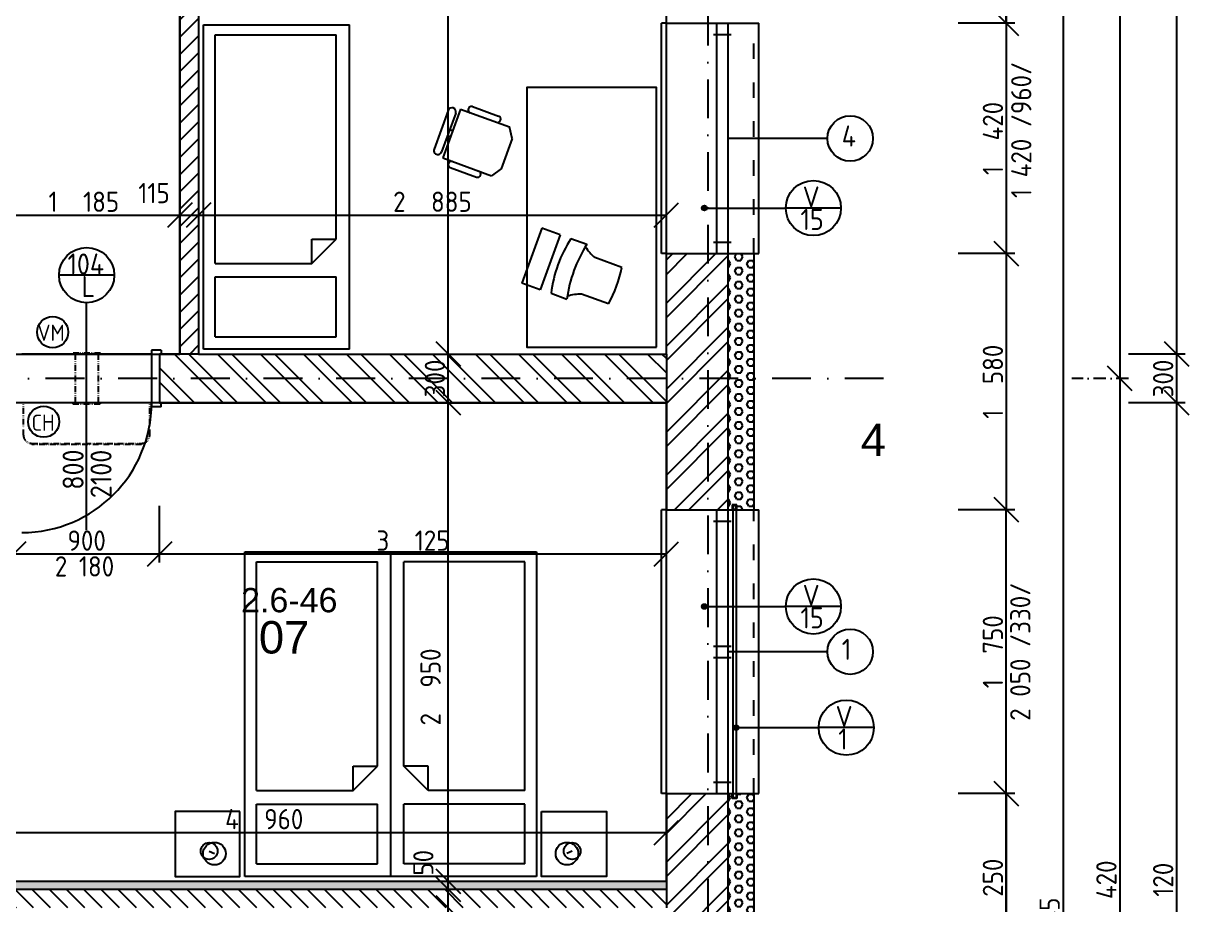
# Model space of a CAD drawing. Extents: x 4511820 to 5180432, y -1526536 to -944957.
# Drawn here: x 5036575 to 5043762, y -1241859 to -1236424 of the extents above; entities that cross this region are included whole.
import ezdxf

# ---------------------------------------------------------------- set-up
doc = ezdxf.new("R2010")
doc.units = 0
doc.header["$MEASUREMENT"] = 0
for name, pattern in [('ACAD_ISO03W100', [30, 12, -18]), ('ACAD_ISO12W100', [22, 12, -3, 0.5, -3, 0.5, -3]), ('BODKOCIARKOVANA_3', [5.6, 3, -1.3, 0, -1.3])]:
    doc.linetypes.add(name, pattern=pattern)
doc.layers.get('0').update_dxf_attribs({"linetype": 'CONTINUOUS'})
doc.layers.get('Defpoints').update_dxf_attribs({"color": 61, "linetype": 'CONTINUOUS'})
for name, color, linetype in [('DVERE', 45, 'CONTINUOUS'), ('KÓTY', 4, 'CONTINUOUS'), ('MÚRY', 1, 'CONTINUOUS'), ('OKNÁ', 143, 'CONTINUOUS'), ('osi', 253, 'CONTINUOUS'), ('Plochy', 41, 'CONTINUOUS'), ('POPIS', 7, 'CONTINUOUS'), ('TENKÁ', 7, 'CONTINUOUS'), ('ZARIADENIE', 47, 'CONTINUOUS'), ('ZZ-chladenie', 133, 'CONTINUOUS'), ('zz-vetr', 52, 'CONTINUOUS'), ('ŠRAFY', 82, 'CONTINUOUS')]:
    doc.layers.add(name, color=color, linetype=linetype)
doc.styles.add('ARIAL', font='arial.ttf')
doc.styles.add('styl1', font='arial.ttf')
doc.styles.add('STYLE1', font='isocp.shx')
doc.dimstyles.new('STANDARD-50', dxfattribs={"dimtxt": 125, "dimasz": 150, "dimexe": 10, "dimexo": 200, "dimgap": 20, "dimtad": 1, "dimdsep": 46, "dimlunit": 6, "dimtxsty": 'STYLE1', "dimblk1": 'OBLIQUE', "dimblk2": 'OBLIQUE', "dimsah": 1, "dimcen": 2.5, "dimse1": 1, "dimse2": 1, "dimadec": 0, "dimazin": 0, "dimtfac": 1, "dimtmove": 1, "dimatfit": 3, "dimldrblk": 'OBLIQUE', "dimfxl": 1, "dimtolj": 1, "dimtzin": 0, "dimarcsym": 0})
pattern_1 = [(45, (584112, 2493.08), (-132.5825215, 132.5825215), []), (45, (584200.39, 2493.08), (-132.5825215, 132.5825215), [])]
pattern_2 = [(0, (0, -89060.43), (0, 43.3012702), [25, -50]), (120, (0, -89060.43), (-37.5, -21.6506351), [25, -50]), (60, (25, -89060.43), (-37.5, 21.6506351), [25, -50])]

# ---------------------------------------------------------------- blocks, each defined once
blk = doc.blocks.new('_OBLIQUE')
at = {"color": 0, "linetype": 'ByBlock'}
blk.add_line((-0.5, -0.5), (0.5, 0.5), dxfattribs=at)
blk = doc.blocks.new('*D13834')
at = {"layer": 'Defpoints', "color": 0}
for p in [(5041881, -1232194.2), (5041881, -1238614.2), (5043337.5, -1238614.2)]:
    blk.add_point(p, dxfattribs=at)
at = {"layer": 'KÓTY', "color": 0, "lineweight": -2}
blk.add_line((5043337.5, -1232194.2), (5043337.5, -1238614.2), dxfattribs=at)
at = {"layer": 'KÓTY', "color": 0, "linetype": 'ByBlock', "lineweight": -2, "xscale": 150, "yscale": 150, "zscale": 150}
for p, rotation in [((5043337.5, -1232194.2), 90), ((5043337.5, -1238614.2), 270)]:
    blk.add_blockref('_OBLIQUE', p, dxfattribs=dict(at, rotation=rotation))
at = {"layer": 'KÓTY', "color": 0, "insert": (5043255, -1235404.2), "char_height": 125, "attachment_point": 5, "rotation": 90, "style": 'STYLE1'}
blk.add_mtext('\\A1;6ﾠ420', dxfattribs=at)
blk = doc.blocks.new('*D13835')
at = {"layer": 'Defpoints', "color": 0}
for p in [(5041881, -1238614.2), (5041881, -1245034.2), (5043337.5, -1245034.2)]:
    blk.add_point(p, dxfattribs=at)
at = {"layer": 'KÓTY', "color": 0, "lineweight": -2}
blk.add_line((5043337.5, -1238614.2), (5043337.5, -1245034.2), dxfattribs=at)
at = {"layer": 'KÓTY', "color": 0, "linetype": 'ByBlock', "lineweight": -2, "xscale": 150, "yscale": 150, "zscale": 150}
for p, rotation in [((5043337.5, -1238614.2), 90), ((5043337.5, -1245034.2), 270)]:
    blk.add_blockref('_OBLIQUE', p, dxfattribs=dict(at, rotation=rotation))
at = {"layer": 'KÓTY', "color": 0, "insert": (5043255, -1241824.2), "char_height": 125, "attachment_point": 5, "rotation": 90, "style": 'STYLE1'}
blk.add_mtext('\\A1;6ﾠ420', dxfattribs=at)
blk = doc.blocks.new('*D13839')
at = {"layer": 'Defpoints', "color": 0}
for p in [(5040921, -1225674.2), (5040921, -1258519.2), (5042987.5, -1258519.2)]:
    blk.add_point(p, dxfattribs=at)
at = {"layer": 'KÓTY', "color": 0, "lineweight": -2}
blk.add_line((5042987.5, -1225674.2), (5042987.5, -1258519.2), dxfattribs=at)
at = {"layer": 'KÓTY', "color": 0, "linetype": 'ByBlock', "lineweight": -2, "xscale": 150, "yscale": 150, "zscale": 150}
for p, rotation in [((5042987.5, -1225674.2), 90), ((5042987.5, -1258519.2), 270)]:
    blk.add_blockref('_OBLIQUE', p, dxfattribs=dict(at, rotation=rotation))
at = {"layer": 'KÓTY', "color": 0, "insert": (5042905, -1242096.7), "char_height": 125, "attachment_point": 5, "rotation": 90, "style": 'STYLE1'}
blk.add_mtext('\\A1;32ﾠ845', dxfattribs=at)
blk = doc.blocks.new('*D13846')
at = {"layer": 'Defpoints', "color": 0}
for p in [(5040921, -1241174.2), (5040921, -1242424.2), (5042637.5, -1242424.2)]:
    blk.add_point(p, dxfattribs=at)
at = {"layer": 'KÓTY', "color": 0, "lineweight": -2}
blk.add_line((5042637.5, -1241174.2), (5042637.5, -1242424.2), dxfattribs=at)
at = {"layer": 'KÓTY', "color": 0, "linetype": 'ByBlock', "lineweight": -2, "xscale": 150, "yscale": 150, "zscale": 150}
for p, rotation in [((5042637.5, -1241174.2), 90), ((5042637.5, -1242424.2), 270)]:
    blk.add_blockref('_OBLIQUE', p, dxfattribs=dict(at, rotation=rotation))
at = {"layer": 'KÓTY', "color": 0, "insert": (5042555, -1241799.2), "char_height": 125, "attachment_point": 5, "rotation": 90, "style": 'STYLE1'}
blk.add_mtext('\\A1;1ﾠ250', dxfattribs=at)
blk = doc.blocks.new('*D13847')
at = {"layer": 'Defpoints', "color": 0}
for p in [(5040921, -1241174.2), (5042637.5, -1241174.2), (5040921, -1242424.2)]:
    blk.add_point(p, dxfattribs=at)
at = {"layer": 'KÓTY', "color": 0, "lineweight": -2}
blk.add_line((5042637.5, -1242424.2), (5042637.5, -1241174.2), dxfattribs=at)
at = {"layer": 'KÓTY', "color": 0, "linetype": 'ByBlock', "lineweight": -2, "xscale": 150, "yscale": 150, "zscale": 150}
for p, rotation in [((5042637.5, -1241174.2), 90), ((5042637.5, -1242424.2), 270)]:
    blk.add_blockref('_OBLIQUE', p, dxfattribs=dict(at, rotation=rotation))
at = {"layer": 'KÓTY', "color": 0, "insert": (5042555, -1241799.2), "char_height": 125, "attachment_point": 5, "rotation": 90, "style": 'STYLE1'}
blk.add_mtext('\\A1;1ﾠ250', dxfattribs=at)
blk = doc.blocks.new('*D13848')
at = {"layer": 'Defpoints', "color": 0}
for p in [(5040921, -1239424.2), (5042637.5, -1239424.2), (5040921, -1241174.2)]:
    blk.add_point(p, dxfattribs=at)
at = {"layer": 'KÓTY', "color": 0, "lineweight": -2}
blk.add_line((5042637.5, -1241174.2), (5042637.5, -1239424.2), dxfattribs=at)
at = {"layer": 'KÓTY', "color": 0, "linetype": 'ByBlock', "lineweight": -2, "xscale": 150, "yscale": 150, "zscale": 150}
for p, rotation in [((5042637.5, -1239424.2), 90), ((5042637.5, -1241174.2), 270)]:
    blk.add_blockref('_OBLIQUE', p, dxfattribs=dict(at, rotation=rotation))
at = {"layer": 'KÓTY', "color": 0, "insert": (5042555, -1240299.2), "char_height": 125, "attachment_point": 5, "rotation": 90, "style": 'STYLE1'}
blk.add_mtext('\\A1;1ﾠ750', dxfattribs=at)
blk = doc.blocks.new('*D13849')
at = {"layer": 'Defpoints', "color": 0}
for p in [(5040921, -1235174.2), (5040921, -1236424.2), (5042637.5, -1236424.2)]:
    blk.add_point(p, dxfattribs=at)
at = {"layer": 'KÓTY', "color": 0, "lineweight": -2}
blk.add_line((5042637.5, -1235174.2), (5042637.5, -1236424.2), dxfattribs=at)
at = {"layer": 'KÓTY', "color": 0, "linetype": 'ByBlock', "lineweight": -2, "xscale": 150, "yscale": 150, "zscale": 150}
for p, rotation in [((5042637.5, -1235174.2), 90), ((5042637.5, -1236424.2), 270)]:
    blk.add_blockref('_OBLIQUE', p, dxfattribs=dict(at, rotation=rotation))
at = {"layer": 'KÓTY', "color": 0, "insert": (5042555, -1235799.2), "char_height": 125, "attachment_point": 5, "rotation": 90, "style": 'STYLE1'}
blk.add_mtext('\\A1;1ﾠ250', dxfattribs=at)
blk = doc.blocks.new('*D13850')
at = {"layer": 'Defpoints', "color": 0}
for p in [(5040921, -1235174.2), (5042637.5, -1235174.2), (5040921, -1236424.2)]:
    blk.add_point(p, dxfattribs=at)
at = {"layer": 'KÓTY', "color": 0, "lineweight": -2}
blk.add_line((5042637.5, -1236424.2), (5042637.5, -1235174.2), dxfattribs=at)
at = {"layer": 'KÓTY', "color": 0, "linetype": 'ByBlock', "lineweight": -2, "xscale": 150, "yscale": 150, "zscale": 150}
for p, rotation in [((5042637.5, -1235174.2), 90), ((5042637.5, -1236424.2), 270)]:
    blk.add_blockref('_OBLIQUE', p, dxfattribs=dict(at, rotation=rotation))
at = {"layer": 'KÓTY', "color": 0, "insert": (5042555, -1235799.2), "char_height": 125, "attachment_point": 5, "rotation": 90, "style": 'STYLE1'}
blk.add_mtext('\\A1;1ﾠ250', dxfattribs=at)
blk = doc.blocks.new('*D13858')
at = {"layer": 'Defpoints', "color": 0}
for p in [(5040541, -1232344.2), (5040541, -1238464.2), (5043687.5, -1238464.2)]:
    blk.add_point(p, dxfattribs=at)
at = {"layer": 'KÓTY', "color": 0, "lineweight": -2}
blk.add_line((5043687.5, -1232344.2), (5043687.5, -1238464.2), dxfattribs=at)
at = {"layer": 'KÓTY', "color": 0, "linetype": 'ByBlock', "lineweight": -2, "xscale": 150, "yscale": 150, "zscale": 150}
for p, rotation in [((5043687.5, -1232344.2), 90), ((5043687.5, -1238464.2), 270)]:
    blk.add_blockref('_OBLIQUE', p, dxfattribs=dict(at, rotation=rotation))
at = {"layer": 'KÓTY', "color": 0, "insert": (5043605, -1235404.2), "char_height": 125, "attachment_point": 5, "rotation": 90, "style": 'STYLE1'}
blk.add_mtext('\\A1;6ﾠ120', dxfattribs=at)
blk = doc.blocks.new('*D13859')
at = {"layer": 'Defpoints', "color": 0}
for p in [(5040541, -1238464.2), (5040541, -1238764.2), (5043687.5, -1238764.2)]:
    blk.add_point(p, dxfattribs=at)
at = {"layer": 'KÓTY', "color": 0, "lineweight": -2}
blk.add_line((5043687.5, -1238464.2), (5043687.5, -1238764.2), dxfattribs=at)
at = {"layer": 'KÓTY', "color": 0, "linetype": 'ByBlock', "lineweight": -2, "xscale": 150, "yscale": 150, "zscale": 150}
for p, rotation in [((5043687.5, -1238464.2), 90), ((5043687.5, -1238764.2), 270)]:
    blk.add_blockref('_OBLIQUE', p, dxfattribs=dict(at, rotation=rotation))
at = {"layer": 'KÓTY', "color": 0, "insert": (5043605, -1238614.2), "char_height": 125, "attachment_point": 5, "rotation": 90, "style": 'STYLE1'}
blk.add_mtext('\\A1;300', dxfattribs=at)
blk = doc.blocks.new('*D13860')
at = {"layer": 'Defpoints', "color": 0}
for p in [(5040541, -1238764.2), (5040541, -1244884.2), (5043687.5, -1244884.2)]:
    blk.add_point(p, dxfattribs=at)
at = {"layer": 'KÓTY', "color": 0, "lineweight": -2}
blk.add_line((5043687.5, -1238764.2), (5043687.5, -1244884.2), dxfattribs=at)
at = {"layer": 'KÓTY', "color": 0, "linetype": 'ByBlock', "lineweight": -2, "xscale": 150, "yscale": 150, "zscale": 150}
for p, rotation in [((5043687.5, -1238764.2), 90), ((5043687.5, -1244884.2), 270)]:
    blk.add_blockref('_OBLIQUE', p, dxfattribs=dict(at, rotation=rotation))
at = {"layer": 'KÓTY', "color": 0, "insert": (5043605, -1241824.2), "char_height": 125, "attachment_point": 5, "rotation": 90, "style": 'STYLE1'}
blk.add_mtext('\\A1;6ﾠ120', dxfattribs=at)
blk = doc.blocks.new('*D14077')
at = {"layer": 'Defpoints', "color": 0}
for p in [(5040921, -1237844.2), (5040921, -1239424.2), (5042637.5, -1239424.2)]:
    blk.add_point(p, dxfattribs=at)
at = {"layer": 'KÓTY', "color": 0, "lineweight": -2}
blk.add_line((5042637.5, -1237844.2), (5042637.5, -1239424.2), dxfattribs=at)
at = {"layer": 'KÓTY', "color": 0, "linetype": 'ByBlock', "lineweight": -2, "xscale": 150, "yscale": 150, "zscale": 150}
for p, rotation in [((5042637.5, -1237844.2), 90), ((5042637.5, -1239424.2), 270)]:
    blk.add_blockref('_OBLIQUE', p, dxfattribs=dict(at, rotation=rotation))
at = {"layer": 'KÓTY', "color": 0, "insert": (5042555, -1238634.2), "char_height": 125, "attachment_point": 5, "rotation": 90, "style": 'STYLE1'}
blk.add_mtext('\\A1;1ﾠ580', dxfattribs=at)
blk = doc.blocks.new('*D14078')
at = {"layer": 'Defpoints', "color": 0}
for p in [(5040921, -1236424.2), (5040921, -1237844.2), (5042637.5, -1237844.2)]:
    blk.add_point(p, dxfattribs=at)
at = {"layer": 'KÓTY', "color": 0, "lineweight": -2}
blk.add_line((5042637.5, -1236424.2), (5042637.5, -1237844.2), dxfattribs=at)
at = {"layer": 'KÓTY', "color": 0, "linetype": 'ByBlock', "lineweight": -2, "xscale": 150, "yscale": 150, "zscale": 150}
for p, rotation in [((5042637.5, -1236424.2), 90), ((5042637.5, -1237844.2), 270)]:
    blk.add_blockref('_OBLIQUE', p, dxfattribs=dict(at, rotation=rotation))
at = {"layer": 'KÓTY', "color": 0, "insert": (5042555, -1237134.2), "char_height": 125, "attachment_point": 5, "rotation": 90, "style": 'STYLE1'}
blk.add_mtext('\\A1;1ﾠ420', dxfattribs=at)
blk = doc.blocks.new('JEDNOPOSTEL BEZ STOL')
at = {"layer": 'ZARIADENIE', "ltscale": 0.25}
for p, q in [((4459678.1, -1322230.2), (4457678.1, -1322230.2)), ((4457678.1, -1323130.2), (4457678.1, -1322230.2)), ((4459678.1, -1322230.2), (4459678.1, -1323130.2)), ((4459678.1, -1323130.2), (4457678.1, -1323130.2))]:
    blk.add_line(p, q, dxfattribs=at)
at = {"layer": 'ZARIADENIE', "color": 76, "ltscale": 0.25}
for p, q in [((4458999.7, -1322311.3), (4457739.6, -1322311.3)), ((4457739.6, -1323056.9), (4457739.6, -1322311.3)), ((4459149.7, -1322461.3), (4458999.7, -1322311.3)), ((4458999.7, -1322461.3), (4458999.7, -1322311.3)), ((4459601.7, -1322311.3), (4459232.3, -1322311.3)), ((4459232.3, -1323056.9), (4459232.3, -1322311.3)), ((4459601.7, -1323056.9), (4459601.7, -1322311.3)), ((4459149.7, -1322461.3), (4458999.7, -1322461.3)), ((4459149.7, -1323056.9), (4459149.7, -1322461.3)), ((4459149.7, -1323056.9), (4457739.6, -1323056.9)), ((4459601.7, -1323056.9), (4459232.3, -1323056.9))]:
    blk.add_line(p, q, dxfattribs=at)
blk = doc.blocks.new('DVOJPOSTEL')
at = {"layer": 'ZARIADENIE', "ltscale": 0.25}
for p, q in [((4444359, -1314665.2), (4444359, -1312665.2)), ((4444359, -1312665.2), (4446159, -1312665.2)), ((4445259, -1312665.2), (4445259, -1314665.2)), ((4446159, -1312665.2), (4446159, -1314665.2)), ((4444139.6, -1312821.2), (4444171.8, -1312805.1)), ((4446378.4, -1312821.2), (4446346.2, -1312805.1)), ((4446159, -1314665.2), (4444359, -1314665.2))]:
    blk.add_line(p, q, dxfattribs=at)
at = {"layer": 'ZARIADENIE', "color": 76, "ltscale": 0.25}
for p, q in [((4444432.3, -1312741.6), (4445177.9, -1312741.6)), ((4444432.3, -1312741.6), (4444432.3, -1313110.9)), ((4445177.9, -1312741.6), (4445177.9, -1313110.9)), ((4446085.7, -1312741.6), (4445340.1, -1312741.6)), ((4445340.1, -1312741.6), (4445340.1, -1313110.9)), ((4446085.7, -1312741.6), (4446085.7, -1313110.9)), ((4444432.3, -1313110.9), (4445177.9, -1313110.9)), ((4446085.7, -1313110.9), (4445340.1, -1313110.9)), ((4444432.3, -1313193.6), (4444432.3, -1314603.6)), ((4444432.3, -1313193.6), (4445027.9, -1313193.6)), ((4445027.9, -1313193.6), (4445177.9, -1313343.6)), ((4445027.9, -1313193.6), (4445027.9, -1313343.6)), ((4445490.1, -1313193.6), (4445340.1, -1313343.6)), ((4446085.7, -1313193.6), (4445490.1, -1313193.6)), ((4445490.1, -1313193.6), (4445490.1, -1313343.6)), ((4446085.7, -1313193.6), (4446085.7, -1314603.6)), ((4445027.9, -1313343.6), (4445177.9, -1313343.6)), ((4445177.9, -1313343.6), (4445177.9, -1314603.6)), ((4445340.1, -1313343.6), (4445340.1, -1314603.6)), ((4445490.1, -1313343.6), (4445340.1, -1313343.6)), ((4444432.3, -1314603.6), (4445177.9, -1314603.6)), ((4446085.7, -1314603.6), (4445340.1, -1314603.6))]:
    blk.add_line(p, q, dxfattribs=at)
at = {"layer": 'ZARIADENIE'}
for points in [[(4444329, -1313065.2), (4443929, -1313065.2), (4443929, -1312665.2), (4444329, -1312665.2)], [(4446189, -1313065.2), (4446589, -1313065.2), (4446589, -1312665.2), (4446189, -1312665.2)]]:
    blk.add_lwpolyline(points, close=True, dxfattribs=at)
at = {"layer": 'ZARIADENIE', "ltscale": 0.25}
for centre, radius in [((4444171.8, -1312805.1), 69.7), ((4446346.2, -1312805.1), 69.7), ((4444139.6, -1312821.2), 51.9), ((4446378.4, -1312821.2), 51.9)]:
    blk.add_circle(centre, radius, dxfattribs=at)
blk = doc.blocks.new('*D31248')
at = {"layer": 'Defpoints', "color": 0}
for p in [(5039196.2, -1241879.2), (5039196.2, -1241879.2), (5039196.2, -1244884.2)]:
    blk.add_point(p, dxfattribs=at)
at = {"layer": 'KÓTY', "color": 0, "lineweight": -2}
blk.add_line((5039196.2, -1244884.2), (5039196.2, -1241879.2), dxfattribs=at)
at = {"layer": 'KÓTY', "color": 0, "linetype": 'ByBlock', "lineweight": -2, "xscale": 150, "yscale": 150, "zscale": 150}
for p, rotation in [((5039196.2, -1241879.2), 90), ((5039196.2, -1244884.2), 270)]:
    blk.add_blockref('_OBLIQUE', p, dxfattribs=dict(at, rotation=rotation))
at = {"layer": 'KÓTY', "color": 0, "insert": (5039113.6, -1243381.7), "char_height": 125, "attachment_point": 5, "rotation": 90, "style": 'STYLE1'}
blk.add_mtext('\\A1;3ﾠ005', dxfattribs=at)
blk = doc.blocks.new('*D31249')
at = {"layer": 'Defpoints', "color": 0}
for p in [(5039196.2, -1241764.2), (5039196.2, -1241764.2), (5039196.2, -1241879.2)]:
    blk.add_point(p, dxfattribs=at)
at = {"layer": 'KÓTY', "color": 0, "lineweight": -2}
blk.add_line((5039196.2, -1241879.2), (5039196.2, -1241764.2), dxfattribs=at)
at = {"layer": 'KÓTY', "color": 0, "linetype": 'ByBlock', "lineweight": -2, "xscale": 150, "yscale": 150, "zscale": 150}
for p, rotation in [((5039196.2, -1241764.2), 90), ((5039196.2, -1241879.2), 270)]:
    blk.add_blockref('_OBLIQUE', p, dxfattribs=dict(at, rotation=rotation))
at = {"layer": 'KÓTY', "color": 0, "insert": (5039088.5, -1242015), "char_height": 125, "attachment_point": 5, "rotation": 90, "style": 'STYLE1'}
blk.add_mtext('\\A1;115', dxfattribs=at)
blk = doc.blocks.new('*D31250')
at = {"layer": 'Defpoints', "color": 0}
for p in [(5039196.2, -1241714.2), (5039196.2, -1241714.2), (5039196.2, -1241764.2)]:
    blk.add_point(p, dxfattribs=at)
at = {"layer": 'KÓTY', "color": 0, "lineweight": -2}
blk.add_line((5039196.2, -1241764.2), (5039196.2, -1241714.2), dxfattribs=at)
at = {"layer": 'KÓTY', "color": 0, "linetype": 'ByBlock', "lineweight": -2, "xscale": 150, "yscale": 150, "zscale": 150}
for p, rotation in [((5039196.2, -1241714.2), 90), ((5039196.2, -1241764.2), 270)]:
    blk.add_blockref('_OBLIQUE', p, dxfattribs=dict(at, rotation=rotation))
at = {"layer": 'KÓTY', "color": 0, "insert": (5039042.5, -1241600.5), "char_height": 125, "attachment_point": 5, "rotation": 90, "style": 'STYLE1'}
blk.add_mtext('\\A1;50', dxfattribs=at)
blk = doc.blocks.new('*D31251')
at = {"layer": 'Defpoints', "color": 0}
for p in [(5039196.2, -1238764.2), (5039196.2, -1238764.2), (5039196.2, -1241714.2)]:
    blk.add_point(p, dxfattribs=at)
at = {"layer": 'KÓTY', "color": 0, "lineweight": -2}
blk.add_line((5039196.2, -1241714.2), (5039196.2, -1238764.2), dxfattribs=at)
at = {"layer": 'KÓTY', "color": 0, "linetype": 'ByBlock', "lineweight": -2, "xscale": 150, "yscale": 150, "zscale": 150}
for p, rotation in [((5039196.2, -1238764.2), 90), ((5039196.2, -1241714.2), 270)]:
    blk.add_blockref('_OBLIQUE', p, dxfattribs=dict(at, rotation=rotation))
at = {"layer": 'KÓTY', "color": 0, "insert": (5039087, -1240516.5), "char_height": 125, "attachment_point": 5, "rotation": 90, "style": 'STYLE1'}
blk.add_mtext('\\A1;2ﾠ950', dxfattribs=at)
blk = doc.blocks.new('*D31252')
at = {"layer": 'Defpoints', "color": 0}
for p in [(5039196.2, -1238464.2), (5039196.2, -1238464.2), (5039196.2, -1238764.2)]:
    blk.add_point(p, dxfattribs=at)
at = {"layer": 'KÓTY', "color": 0, "lineweight": -2}
blk.add_line((5039196.2, -1238764.2), (5039196.2, -1238464.2), dxfattribs=at)
at = {"layer": 'KÓTY', "color": 0, "linetype": 'ByBlock', "lineweight": -2, "xscale": 150, "yscale": 150, "zscale": 150}
for p, rotation in [((5039196.2, -1238464.2), 90), ((5039196.2, -1238764.2), 270)]:
    blk.add_blockref('_OBLIQUE', p, dxfattribs=dict(at, rotation=rotation))
at = {"layer": 'KÓTY', "color": 0, "insert": (5039113.7, -1238614.2), "char_height": 125, "attachment_point": 5, "rotation": 90, "style": 'STYLE1'}
blk.add_mtext('\\A1;300', dxfattribs=at)
blk = doc.blocks.new('*D31253')
at = {"layer": 'Defpoints', "color": 0}
for p in [(5039098.5, -1232344.2), (5039196.2, -1232344.2), (5039196.2, -1238464.2)]:
    blk.add_point(p, dxfattribs=at)
at = {"layer": 'KÓTY', "color": 0, "lineweight": -2}
blk.add_line((5039196.2, -1238464.2), (5039196.2, -1232344.2), dxfattribs=at)
at = {"layer": 'KÓTY', "color": 0, "linetype": 'ByBlock', "lineweight": -2, "xscale": 150, "yscale": 150, "zscale": 150}
for p, rotation in [((5039196.2, -1232344.2), 90), ((5039196.2, -1238464.2), 270)]:
    blk.add_blockref('_OBLIQUE', p, dxfattribs=dict(at, rotation=rotation))
at = {"layer": 'KÓTY', "color": 0, "insert": (5039113.6, -1235404.2), "char_height": 125, "attachment_point": 5, "rotation": 90, "style": 'STYLE1'}
blk.add_mtext('\\A1;6ﾠ120', dxfattribs=at)
blk = doc.blocks.new('*D31349')
at = {"layer": 'Defpoints', "color": 0}
for p in [(5035581, -1241414), (5040541, -1241414), (5040541, -1241414)]:
    blk.add_point(p, dxfattribs=at)
at = {"layer": 'KÓTY', "color": 0, "lineweight": -2}
blk.add_line((5035581, -1241414), (5040541, -1241414), dxfattribs=at)
at = {"layer": 'KÓTY', "color": 0, "linetype": 'ByBlock', "lineweight": -2, "xscale": 150, "yscale": 150, "zscale": 150, "rotation": 180}
blk.add_blockref('_OBLIQUE', (5035581, -1241414), dxfattribs=at)
at = {"layer": 'KÓTY', "color": 0, "linetype": 'ByBlock', "lineweight": -2, "xscale": 150, "yscale": 150, "zscale": 150}
blk.add_blockref('_OBLIQUE', (5040541, -1241414), dxfattribs=at)
at = {"layer": 'KÓTY', "color": 0, "insert": (5038061, -1241331.5), "char_height": 125, "attachment_point": 5, "style": 'STYLE1'}
blk.add_mtext('\\A1;4ﾠ960', dxfattribs=at)
blk = doc.blocks.new('*D31357')
at = {"layer": 'Defpoints', "color": 0}
for p in [(5035581, -1238215.7), (5036516, -1238215.7), (5036516, -1239696.5)]:
    blk.add_point(p, dxfattribs=at)
at = {"layer": 'KÓTY', "color": 0, "lineweight": -2}
blk.add_line((5035581, -1239696.5), (5036516, -1239696.5), dxfattribs=at)
at = {"layer": 'KÓTY', "color": 0, "linetype": 'ByBlock', "lineweight": -2, "xscale": 150, "yscale": 150, "zscale": 150, "rotation": 180}
blk.add_blockref('_OBLIQUE', (5035581, -1239696.5), dxfattribs=at)
at = {"layer": 'KÓTY', "color": 0, "linetype": 'ByBlock', "lineweight": -2, "xscale": 150, "yscale": 150, "zscale": 150}
blk.add_blockref('_OBLIQUE', (5036516, -1239696.5), dxfattribs=at)
at = {"layer": 'KÓTY', "color": 0, "insert": (5036048.5, -1239614), "char_height": 125, "attachment_point": 5, "style": 'STYLE1'}
blk.add_mtext('\\A1;935', dxfattribs=at)
blk = doc.blocks.new('*D31358')
at = {"layer": 'Defpoints', "color": 0}
for p in [(5036516, -1238065.7), (5037416, -1238065.7), (5037416, -1239696.5)]:
    blk.add_point(p, dxfattribs=at)
at = {"layer": 'KÓTY', "color": 0, "lineweight": -2}
blk.add_line((5036516, -1239696.5), (5037416, -1239696.5), dxfattribs=at)
at = {"layer": 'KÓTY', "color": 0, "linetype": 'ByBlock', "lineweight": -2, "xscale": 150, "yscale": 150, "zscale": 150, "rotation": 180}
blk.add_blockref('_OBLIQUE', (5036516, -1239696.5), dxfattribs=at)
at = {"layer": 'KÓTY', "color": 0, "linetype": 'ByBlock', "lineweight": -2, "xscale": 150, "yscale": 150, "zscale": 150}
blk.add_blockref('_OBLIQUE', (5037416, -1239696.5), dxfattribs=at)
at = {"layer": 'KÓTY', "color": 0, "insert": (5036966, -1239614), "char_height": 125, "attachment_point": 5, "style": 'STYLE1'}
blk.add_mtext('\\A1;900', dxfattribs=at)
blk = doc.blocks.new('*D31359')
at = {"layer": 'Defpoints', "color": 0}
for p in [(5037416, -1238065.7), (5040541, -1238065.7), (5040541, -1239696.5)]:
    blk.add_point(p, dxfattribs=at)
at = {"layer": 'KÓTY', "color": 0, "lineweight": -2}
blk.add_line((5037416, -1239696.5), (5040541, -1239696.5), dxfattribs=at)
at = {"layer": 'KÓTY', "color": 0, "linetype": 'ByBlock', "lineweight": -2, "xscale": 150, "yscale": 150, "zscale": 150, "rotation": 180}
blk.add_blockref('_OBLIQUE', (5037416, -1239696.5), dxfattribs=at)
at = {"layer": 'KÓTY', "color": 0, "linetype": 'ByBlock', "lineweight": -2, "xscale": 150, "yscale": 150, "zscale": 150}
blk.add_blockref('_OBLIQUE', (5040541, -1239696.5), dxfattribs=at)
at = {"layer": 'KÓTY', "color": 0, "insert": (5038978.5, -1239614), "char_height": 125, "attachment_point": 5, "style": 'STYLE1'}
blk.add_mtext('\\A1;3ﾠ125', dxfattribs=at)
blk = doc.blocks.new('*D31375')
at = {"layer": 'Defpoints', "color": 0}
for p in [(5037541, -1237607), (5036356, -1237949.2), (5037541, -1237949.2)]:
    blk.add_point(p, dxfattribs=at)
at = {"layer": 'KÓTY', "color": 0, "lineweight": -2}
blk.add_line((5036356, -1237607), (5037541, -1237607), dxfattribs=at)
at = {"layer": 'KÓTY', "color": 0, "linetype": 'ByBlock', "lineweight": -2, "xscale": 150, "yscale": 150, "zscale": 150, "rotation": 180}
blk.add_blockref('_OBLIQUE', (5036356, -1237607), dxfattribs=at)
at = {"layer": 'KÓTY', "color": 0, "linetype": 'ByBlock', "lineweight": -2, "xscale": 150, "yscale": 150, "zscale": 150}
blk.add_blockref('_OBLIQUE', (5037541, -1237607), dxfattribs=at)
at = {"layer": 'KÓTY', "color": 0, "insert": (5036948.5, -1237524.5), "char_height": 125, "attachment_point": 5, "style": 'STYLE1'}
blk.add_mtext('\\A1;1ﾠ185', dxfattribs=at)
blk = doc.blocks.new('*D31376')
at = {"layer": 'Defpoints', "color": 0}
for p in [(5037656, -1237607), (5037541, -1237949.2), (5037656, -1237949.2)]:
    blk.add_point(p, dxfattribs=at)
at = {"layer": 'KÓTY', "color": 0, "lineweight": -2}
blk.add_line((5037541, -1237607), (5037656, -1237607), dxfattribs=at)
at = {"layer": 'KÓTY', "color": 0, "linetype": 'ByBlock', "lineweight": -2, "xscale": 150, "yscale": 150, "zscale": 150, "rotation": 180}
blk.add_blockref('_OBLIQUE', (5037541, -1237607), dxfattribs=at)
at = {"layer": 'KÓTY', "color": 0, "linetype": 'ByBlock', "lineweight": -2, "xscale": 150, "yscale": 150, "zscale": 150}
blk.add_blockref('_OBLIQUE', (5037656, -1237607), dxfattribs=at)
at = {"layer": 'KÓTY', "color": 0, "insert": (5037381.5, -1237471), "char_height": 125, "attachment_point": 5, "style": 'STYLE1'}
blk.add_mtext('\\A1;115', dxfattribs=at)
blk = doc.blocks.new('*D31377')
at = {"layer": 'Defpoints', "color": 0}
for p in [(5040541, -1234299.2), (5040541, -1237607), (5037656, -1237949.2)]:
    blk.add_point(p, dxfattribs=at)
at = {"layer": 'KÓTY', "color": 0, "lineweight": -2}
blk.add_line((5037656, -1237607), (5040541, -1237607), dxfattribs=at)
at = {"layer": 'KÓTY', "color": 0, "linetype": 'ByBlock', "lineweight": -2, "xscale": 150, "yscale": 150, "zscale": 150, "rotation": 180}
blk.add_blockref('_OBLIQUE', (5037656, -1237607), dxfattribs=at)
at = {"layer": 'KÓTY', "color": 0, "linetype": 'ByBlock', "lineweight": -2, "xscale": 150, "yscale": 150, "zscale": 150}
blk.add_blockref('_OBLIQUE', (5040541, -1237607), dxfattribs=at)
at = {"layer": 'KÓTY', "color": 0, "insert": (5039098.5, -1237524.5), "char_height": 125, "attachment_point": 5, "style": 'STYLE1'}
blk.add_mtext('\\A1;2ﾠ885', dxfattribs=at)
blk = doc.blocks.new('chlj3')
at = {"layer": 'ZZ-chladenie', "linetype": 'ACAD_ISO12W100', "ltscale": 3}
for p, q in [((5005195.8, -1151691.8), (5005395.8, -1151691.8)), ((5005195.8, -1152470.8), (5005395.8, -1152470.8))]:
    blk.add_line(p, q, dxfattribs=at)
blk.add_lwpolyline([(5005145.8, -1152419.2), (5005138.4, -1152419.2), (5005138.4, -1151744.5), (5005145.8, -1151744.5)], close=True, dxfattribs=at)
for centre, start, end in [((5005195.8, -1151741.8), 90, 180), ((5005195.8, -1152420.8), 180, 270)]:
    blk.add_arc(centre, 50, start, end, dxfattribs=at)

msp = doc.modelspace()

# ---------------------------------------------------------------- hatches: boundary and pattern name
at = {"layer": 'TENKÁ'}
h = msp.add_hatch(color=256, dxfattribs=at)
h.dxf.hatch_style = 1
h.paths.add_polyline_path([(5040790.327, -1237563.492, 2.41421356), (5040775.327, -1237578.492, 0.41421356)])
h = msp.add_hatch(color=256, dxfattribs=at)
h.dxf.hatch_style = 1
h.paths.add_polyline_path([(5040951, -1239424.226), (5040951, -1239399.226), (5040971, -1239399.226), (5040971, -1239424.226), (5040976, -1239424.226), (5040976, -1239394.226), (5040946, -1239394.226), (5040946, -1239424.226)])
h = msp.add_hatch(color=256, dxfattribs=at)
h.dxf.hatch_style = 1
h.paths.add_polyline_path([(5040790.327, -1240019.957, 2.41421356), (5040775.327, -1240034.957, 0.41421356)])
h = msp.add_hatch(color=256, dxfattribs=at)
h.dxf.hatch_style = 1
h.paths.add_polyline_path([(5040986, -1240767.226, 2.41421356), (5040971, -1240782.226, 0.41421356)])
h = msp.add_hatch(color=256, dxfattribs=at)
h.dxf.hatch_style = 1
h.paths.add_polyline_path([(5040951, -1241174.226), (5040951, -1241199.226), (5040971, -1241199.226), (5040971, -1241174.226), (5040976, -1241174.226), (5040976, -1241204.226), (5040946, -1241204.226), (5040946, -1241174.226)])
at = {"layer": 'ŠRAFY', "ltscale": 0.25}
h = msp.add_hatch(dxfattribs=at)
h.set_pattern_fill('ANSI31', color=256, scale=600, style=0)
h.set_pattern_definition([(45, (515270.5, 214751.965), (-53.0330086, 53.0330086), [])])
h.paths.add_polyline_path([(5037656, -1238464.226), (5037656, -1235254.226), (5037656, -1235244.226), (5037541, -1235244.226), (5037541, -1235254.226), (5037541, -1238464.226)])
at = {"layer": 'ŠRAFY'}
h = msp.add_hatch(dxfattribs=at)
h.set_pattern_fill('ANSI32', color=256, scale=500)
h.set_pattern_definition(pattern_1)
h.paths.add_polyline_path([(5040921, -1237844.226), (5040851, -1237844.226), (5040541, -1237844.226), (5040541, -1238464.226), (5040541, -1238764.226), (5040541, -1239424.226), (5040851, -1239424.226), (5040921, -1239424.226)])
h = msp.add_hatch(dxfattribs=at)
h.set_pattern_fill('HEX', color=256, scale=200)
h.set_pattern_definition(pattern_2)
h.paths.add_polyline_path([(5041081, -1239424.226), (5041081, -1237844.226), (5040921, -1237844.226), (5040921, -1239424.226)])
h = msp.add_hatch(dxfattribs=at)
h.set_pattern_fill('ANSI32', color=256, scale=500, angle=90)
h.set_pattern_definition([(135, (515810.9, -44587.94), (-132.5825215, -132.5825215), []), (135, (515810.9, -44499.55), (-132.5825215, -132.5825215), [])])
h.paths.add_polyline_path([(5037416, -1238464.226), (5037416, -1238764.226), (5040541, -1238764.226), (5040541, -1238464.226), (5037656, -1238464.226), (5037541, -1238464.226)])
at = {"layer": 'ŠRAFY', "ltscale": 0.25}
h = msp.add_hatch(dxfattribs=at)
h.set_pattern_fill('ANSI31', color=256, scale=600, angle=90, style=0)
h.set_pattern_definition([(135, (-2976355.03, 109742.89), (-53.0330086, -53.0330086), [])])
h.paths.add_polyline_path([(5035416, -1238764.226), (5035531, -1238764.226), (5035531, -1241764.226), (5040541, -1241764.226), (5040541, -1241879.226), (5035531, -1241879.226), (5035531, -1241974.226), (5035531, -1241984.226), (5035416, -1241984.226), (5035416, -1241974.226), (5035416, -1240764.226), (5035416, -1240649.226)])
at = {"layer": 'ŠRAFY'}
h = msp.add_hatch(dxfattribs=at)
h.set_pattern_fill('ANSI32', color=256, scale=500)
h.set_pattern_definition(pattern_1)
h.paths.add_polyline_path([(5040541, -1241174.226), (5040541, -1241714.226), (5040541, -1241764.226), (5040541, -1241879.226), (5040541, -1241949.226), (5040541, -1242424.226), (5040851, -1242424.226), (5040921, -1242424.226), (5040921, -1241174.226)])
h = msp.add_hatch(dxfattribs=at)
h.set_pattern_fill('HEX', color=256, scale=200)
h.set_pattern_definition(pattern_2)
h.paths.add_polyline_path([(5040921, -1242424.226), (5041081, -1242424.226), (5041081, -1241174.226), (5040921, -1241174.226)])
h = msp.add_hatch(dxfattribs=at)
h.set_pattern_fill('DOTS', color=256, scale=250)
h.set_pattern_definition([(0, (0, -89070.035), (7.8125, 15.625), [0, -15.625])])
h.paths.add_polyline_path([(5040541, -1241714.226), (5035581, -1241714.226), (5035531, -1241764.226), (5040541, -1241764.226)])

# ---------------------------------------------------------------- linework, layer by layer
at = {"layer": 'DVERE', "ltscale": 0.25}
for p, q in [((5037136, -1237977.07), (5036796, -1237977.07)), ((5036966, -1239549.726), (5036966, -1238147.07)), ((5037366, -1238464.226), (5036566, -1238464.226)), ((5037426, -1238439.226), (5037366, -1238439.226)), ((5037366, -1238439.226), (5037366, -1238789.226)), ((5037426, -1238439.226), (5037426, -1238464.226)), ((5037366, -1238764.226), (5036566, -1238764.226)), ((5037426, -1238789.226), (5037366, -1238789.226)), ((5037426, -1238789.226), (5037426, -1238764.226))]:
    msp.add_line(p, q, dxfattribs=at)
msp.add_circle((5036966, -1237977.07), 170, dxfattribs=at)
msp.add_arc((5036566, -1238764.226), 800, 270, 0, dxfattribs=at)
at = {"layer": 'KÓTY', "ltscale": 0.25}
for p, q in [((5042690.903, -1236424.226), (5042340.903, -1236424.226)), ((5042690.903, -1237844.226), (5042340.903, -1237844.226)), ((5043740.903, -1238464.226), (5043390.903, -1238464.226)), ((5043740.903, -1238764.226), (5043390.903, -1238764.226)), ((5042690.903, -1239424.226), (5042340.903, -1239424.226)), ((5042690.903, -1241174.226), (5042340.903, -1241174.226))]:
    msp.add_line(p, q, dxfattribs=at)
at = {"layer": 'KÓTY', "linetype": 'BODKOCIARKOVANA_3', "ltscale": 25}
msp.add_line((5043390.903, -1238614.226), (5043040.903, -1238614.226), dxfattribs=at)
at = {"layer": 'KÓTY'}
msp.add_line((5037416, -1239749.938), (5037416, -1239399.938), dxfattribs=at)
at = {"layer": 'MÚRY'}
for p, q in [((5037541, -1235244.226), (5037541, -1238464.226)), ((5037656, -1235244.226), (5037656, -1238464.226)), ((5040541, -1236424.226), (5041081, -1236424.226)), ((5040541, -1238464.226), (5040541, -1237844.226)), ((5040541, -1237844.226), (5041081, -1237844.226)), ((5041081, -1237844.226), (5041081, -1239424.226)), ((5041081, -1237844.226), (5041081, -1239424.226)), ((5037416, -1238464.226), (5037416, -1238764.226)), ((5037541, -1238464.226), (5037416, -1238464.226)), ((5037656, -1238464.226), (5040541, -1238464.226)), ((5037416, -1238764.226), (5040541, -1238764.226)), ((5040541, -1238764.226), (5040541, -1239424.226)), ((5040541, -1239424.226), (5041081, -1239424.226)), ((5040541, -1241174.226), (5040541, -1241714.226)), ((5040541, -1241174.226), (5041081, -1241174.226)), ((5041081, -1241174.226), (5041081, -1242424.226)), ((5041081, -1241174.226), (5041081, -1242424.226)), ((5035581, -1241714.226), (5040541, -1241714.226))]:
    msp.add_line(p, q, dxfattribs=at)
at = {"layer": 'OKNÁ', "ltscale": 0.25}
for p, q in [((5040851, -1236424.226), (5040851, -1237844.226)), ((5040921, -1236424.226), (5040921, -1237844.226)), ((5040831, -1236494.226), (5040941, -1236494.226)), ((5040831, -1236494.226), (5040941, -1236494.226)), ((5041534.854, -1237134.226), (5040921, -1237134.226)), ((5040831, -1237774.226), (5040941, -1237774.226)), ((5040831, -1237774.226), (5040941, -1237774.226)), ((5040851, -1239424.226), (5040851, -1241174.226)), ((5040921, -1239424.226), (5040921, -1241174.226)), ((5040951, -1239424.226), (5040951, -1241174.226)), ((5040951, -1239424.226), (5040951, -1241174.226)), ((5040971, -1239424.226), (5040971, -1241174.226)), ((5040831, -1239494.226), (5040941, -1239494.226)), ((5040831, -1239494.226), (5040941, -1239494.226)), ((5040831, -1240264.226), (5040941, -1240264.226)), ((5040831, -1240264.226), (5040941, -1240264.226)), ((5041534.854, -1240299.226), (5040921, -1240299.226)), ((5040831, -1240334.226), (5040941, -1240334.226)), ((5040831, -1240334.226), (5040941, -1240334.226)), ((5040831, -1241104.226), (5040941, -1241104.226)), ((5040831, -1241104.226), (5040941, -1241104.226))]:
    msp.add_line(p, q, dxfattribs=at)
for centre in [(5041674.854, -1237134.226), (5041674.854, -1240299.226)]:
    msp.add_circle(centre, 140, dxfattribs=at)
at = {"layer": 'osi', "linetype": 'BODKOCIARKOVANA_3', "ltscale": 80}
for p, q in [((5040796, -1223327.035), (5040796, -1260844.226)), ((5041881, -1238614.226), (4978211, -1238614.226))]:
    msp.add_line(p, q, dxfattribs=at)
at = {"layer": 'Plochy'}
for points in [[(5040541, -1232344.226), (5037656, -1232344.226), (5037656, -1238464.226), (5040541, -1238464.226)], [(5037541, -1234344.226), (5035731, -1234344.226), (5035731, -1235324.226), (5036356, -1235324.226), (5036356, -1235439.226), (5035341, -1235439.226), (5035341, -1236464.226), (5036356, -1236464.226), (5036356, -1238464.226), (5037541, -1238464.226)], [(5040541, -1238764.226), (5035581, -1238764.226), (5035581, -1241714.226), (5040541, -1241714.226)]]:
    msp.add_lwpolyline(points, close=True, dxfattribs=at)
at = {"layer": 'TENKÁ', "ltscale": 0.25}
for p, q in [((5040511, -1237844.226), (5040511, -1236424.226)), ((5040541, -1236424.226), (5040511, -1236424.226)), ((5041081, -1236424.226), (5041111, -1236424.226)), ((5041111, -1237844.226), (5041111, -1236424.226)), ((5040775.327, -1237563.492), (5041277.729, -1237563.492)), ((5041617.729, -1237563.492), (5041277.729, -1237563.492)), ((5040541, -1237844.226), (5040511, -1237844.226)), ((5041081, -1237844.226), (5041111, -1237844.226)), ((5040511, -1241174.226), (5040511, -1239424.226)), ((5040541, -1239424.226), (5040511, -1239424.226)), ((5041081, -1239424.226), (5041111, -1239424.226)), ((5041111, -1241174.226), (5041111, -1239424.226)), ((5040775.327, -1240019.957), (5041277.729, -1240019.957)), ((5041617.729, -1240019.957), (5041277.729, -1240019.957)), ((5040971, -1240767.226), (5041480.836, -1240767.226)), ((5041820.836, -1240767.226), (5041480.836, -1240767.226)), ((5040541, -1241174.226), (5040511, -1241174.226)), ((5041081, -1241174.226), (5041111, -1241174.226))]:
    msp.add_line(p, q, dxfattribs=at)
at = {"layer": 'TENKÁ', "linetype": 'ACAD_ISO03W100', "ltscale": 8}
for p, q in [((5040541, -1237844.226), (5040541, -1236424.226)), ((5041081, -1237844.226), (5041081, -1236424.226)), ((5040541, -1241174.226), (5040541, -1239424.226)), ((5041081, -1241174.226), (5041081, -1239424.226))]:
    msp.add_line(p, q, dxfattribs=at)
at = {"layer": 'TENKÁ'}
for p, q in [((5040921, -1237844.226), (5040921, -1239424.226)), ((5040921, -1237844.226), (5040921, -1239424.226)), ((5037656, -1238464.226), (5037541, -1238464.226)), ((5040541, -1238464.226), (5040541, -1238764.226)), ((5040976, -1239394.226), (5040946, -1239394.226)), ((5040946, -1239394.226), (5040946, -1239424.226)), ((5040951, -1239424.226), (5040951, -1239394.226)), ((5040971, -1239399.226), (5040951, -1239399.226)), ((5040951, -1239399.226), (5040951, -1239424.226)), ((5040971, -1239424.226), (5040971, -1239399.226)), ((5040976, -1239424.226), (5040976, -1239394.226)), ((5040921, -1241174.226), (5040921, -1242424.226)), ((5040921, -1241174.226), (5040921, -1242424.226)), ((5040946, -1241204.226), (5040946, -1241174.226)), ((5040976, -1241204.226), (5040946, -1241204.226)), ((5040951, -1241174.226), (5040951, -1241204.226)), ((5040951, -1241199.226), (5040951, -1241174.226)), ((5040971, -1241199.226), (5040951, -1241199.226)), ((5040971, -1241174.226), (5040971, -1241199.226)), ((5040976, -1241174.226), (5040976, -1241204.226)), ((5040541, -1241714.226), (5040541, -1241879.226)), ((5035531, -1241764.226), (5040541, -1241764.226))]:
    msp.add_line(p, q, dxfattribs=at)
at = {"layer": 'TENKÁ', "ltscale": 0.25}
for centre in [(5041447.729, -1237563.492), (5041447.729, -1240019.957), (5041650.836, -1240767.226)]:
    msp.add_circle(centre, 170, dxfattribs=at)
at = {"layer": 'TENKÁ'}
for centre in [(5040775.327, -1237563.492), (5040775.327, -1240019.957), (5040971, -1240767.226)]:
    msp.add_circle(centre, 15, dxfattribs=at)
at = {"layer": 'ZARIADENIE', "color": 33, "ltscale": 0.25}
for p, q in [((5039195.127, -1236960.892), (5039108.113, -1237199.963)), ((5039242.112, -1236977.993), (5039155.097, -1237217.064)), ((5039272.122, -1236954.018), (5039162.675, -1237254.72)), ((5039272.122, -1236954.018), (5039572.823, -1237063.465)), ((5039345.531, -1236938.17), (5039506.491, -1236996.755)), ((5039589.89, -1237133.527), (5039572.823, -1237063.465)), ((5039191.764, -1237116.322), (5039210.558, -1237123.163)), ((5039205.445, -1237078.735), (5039224.239, -1237085.575)), ((5039589.89, -1237133.527), (5039521.486, -1237321.466)), ((5039162.675, -1237254.72), (5039463.377, -1237364.166)), ((5039208.723, -1237314.047), (5039369.683, -1237372.632)), ((5039521.486, -1237321.466), (5039463.377, -1237364.166))]:
    msp.add_line(p, q, dxfattribs=at)
at = {"layer": 'ZARIADENIE', "color": 8, "ltscale": 0.25}
for p, q in [((5039773.388, -1237687.842), (5039650.26, -1238026.131)), ((5039886.151, -1237728.884), (5039773.388, -1237687.842)), ((5039886.151, -1237728.884), (5039763.023, -1238067.174)), ((5039952.829, -1237750.952), (5040051.298, -1237786.792)), ((5040266.801, -1237929.08), (5040100.524, -1237868.559)), ((5039763.023, -1238067.174), (5039650.26, -1238026.131)), ((5039829.702, -1238089.242), (5039928.171, -1238125.081)), ((5040184.716, -1238154.606), (5040018.439, -1238094.086))]:
    msp.add_line(p, q, dxfattribs=at)
at = {"layer": 'ZARIADENIE'}
msp.add_lwpolyline([(5040481, -1238420.5), (5040481, -1236820.5), (5039681, -1236820.5), (5039681, -1238420.5)], close=True, dxfattribs=at)
at = {"layer": 'ZARIADENIE', "color": 33, "ltscale": 0.25}
for centre, radius, start, end in [((5039218.62, -1236969.442), 25, 340, 160), ((5039338.69, -1236956.964), 20, 70, 250), ((5039499.65, -1237015.548), 20, 250, 70), ((5039131.605, -1237208.514), 25, 160, 340), ((5039215.563, -1237295.253), 20, 70, 250), ((5039376.523, -1237353.838), 20, 250, 70)]:
    msp.add_arc(centre, radius, start, end, dxfattribs=at)
at = {"layer": 'ZARIADENIE', "color": 8, "ltscale": 0.25}
for centre, radius, start, end in [((5040643.02, -1238193.713), 820, 147.3196165, 172.6803835), ((5040741.488, -1238229.553), 820, 147.3196165, 172.6803835), ((5040270.974, -1237658.933), 270.179, 211.9719025, 230.8849629), ((5039463.506, -1237764.405), 820, 331.5850319, 348.4149681), ((5040014.266, -1238364.232), 270.179, 89.1150371, 108.0280976)]:
    msp.add_arc(centre, radius, start, end, dxfattribs=at)
at = {"layer": 'ZZ-chladenie'}
msp.add_circle((5036700.822, -1238880.675), 96, dxfattribs=at)
at = {"layer": 'zz-vetr', "linetype": 'ACAD_ISO12W100', "lineweight": -2, "ltscale": 3}
for p, q in [((5036896, -1238464.226), (5036896, -1238764.226)), ((5037036, -1238464.226), (5037036, -1238764.226))]:
    msp.add_line(p, q, dxfattribs=at)
for points in [[(5037051, -1238464.226), (5037051, -1238457.226), (5036881, -1238457.226), (5036881, -1238464.226)], [(5037051, -1238771.226), (5037051, -1238764.226), (5036881, -1238764.226), (5036881, -1238771.226)]]:
    msp.add_lwpolyline(points, close=True, dxfattribs=at)
at = {"layer": 'zz-vetr'}
msp.add_circle((5036756.327, -1238328.395), 96, dxfattribs=at)

# ---------------------------------------------------------------- block references
at = {"layer": 'Plochy', "color": 2, "rotation": 270}
msp.add_blockref('JEDNOPOSTEL BEZ STOL', (6360816.191, 3221243.843), dxfattribs=at)
at = {"layer": 'ZARIADENIE', "color": 2, "rotation": 180}
msp.add_blockref('DVOJPOSTEL', (9484100, -2554349.418), dxfattribs=at)
at = {"layer": 'ZZ-chladenie', "rotation": 90}
msp.add_blockref('chlj3', (3884884.119, -6244160.047), dxfattribs=at)

# ---------------------------------------------------------------- texts
at = {"layer": 'DVERE', "style": 'STYLE1'}
for s, p in [('104', (5036847.47, -1237973.57)), ('L', (5036934.47, -1238112.207))]:
    msp.add_text(s, height=130, dxfattribs=at).set_placement(p)
at = {"layer": 'KÓTY', "char_height": 125, "attachment_point": 5, "rotation": 90, "style": 'STYLE1'}
for s, insert in [('\\A1;1 420 /960/', (5042729.957, -1237081.726)), ('\\A1;2 050 /330/', (5042723.957, -1240299.226))]:
    msp.add_mtext(s, dxfattribs=dict(at, insert=insert))
at = {"layer": 'KÓTY', "insert": (5036952.688, -1239772.992), "char_height": 125, "attachment_point": 5, "style": 'STYLE1'}
msp.add_mtext('\\A1;2 180', dxfattribs=at)
at = {"layer": 'POPIS', "lineweight": 40, "ltscale": 0.25, "style": 'ARIAL'}
for s, height, p in [('2.6-46', 150, (5037918.527, -1240056.003)), ('07', 200, (5038028.311, -1240310.305))]:
    msp.add_text(s, height=height, dxfattribs=at).set_placement(p)
at = {"layer": 'TENKÁ', "style": 'STYLE1'}
for s, p in [('4', (5041622.823, -1237184.226)), ('V', (5041381.699, -1237559.992)), ('15', (5041368.199, -1237698.628)), ('V', (5041381.699, -1240016.457)), ('15', (5041368.199, -1240155.094)), ('1', (5041622.823, -1240349.226)), ('V', (5041584.806, -1240763.726)), ('1', (5041601.306, -1240902.363))]:
    msp.add_text(s, height=130, dxfattribs=at).set_placement(p)
at = {"layer": 'TENKÁ', "ltscale": 0.25, "style": 'styl1'}
msp.add_text('4', height=200, dxfattribs=at).set_placement((5041740.054, -1239093.304))
at = {"layer": 'TENKÁ', "linetype": 'Continuous', "style": 'STYLE1'}
for s, p in [('800', (5036947.417, -1239300.332)), ('2100', (5037119.524, -1239352.106))]:
    msp.add_text(s, height=130, rotation=90, dxfattribs=at).set_placement(p)
at = {"layer": 'ZZ-chladenie', "style": 'STYLE1'}
msp.add_text('CH', height=100, dxfattribs=at).set_placement((5036626.195, -1238936.874))
at = {"layer": 'zz-vetr', "style": 'STYLE1'}
msp.add_text('VM', height=100, dxfattribs=at).set_placement((5036662.02, -1238382.407))

# ---------------------------------------------------------------- dimensions: what is measured, and where the dimension line sits
at = {"layer": 'KÓTY'}
for base, p1, p2, picture, middle in [((5042987.5, -1258519.226), (5040921, -1225674.226), (5040921, -1258519.226), '*D13839', (5042904.957, -1242096.726)), ((5043337.5, -1238614.226), (5041881, -1232194.226), (5041881, -1238614.226), '*D13834', (5043254.957, -1235404.226)), ((5039196.191, -1232344.226), (5039196.191, -1238464.226), (5039098.5, -1232344.226), '*D31253', (5039113.649, -1235404.226)), ((5043687.5, -1238464.226), (5040541, -1232344.226), (5040541, -1238464.226), '*D13858', (5043604.957, -1235404.226)), ((5042637.5, -1236424.226), (5040921, -1235174.226), (5040921, -1236424.226), '*D13849', (5042554.957, -1235799.226)), ((5042637.5, -1235174.226), (5040921, -1236424.226), (5040921, -1235174.226), '*D13850', (5042554.957, -1235799.226)), ((5042637.5, -1237844.226), (5040921, -1236424.226), (5040921, -1237844.226), '*D14078', (5042554.957, -1237134.226)), ((5042637.5, -1239424.226), (5040921, -1237844.226), (5040921, -1239424.226), '*D14077', (5042554.957, -1238634.226)), ((5039196.191, -1238464.226), (5039196.191, -1238764.226), (5039196.191, -1238464.226), '*D31252', (5039113.691, -1238614.226)), ((5043687.5, -1238764.226), (5040541, -1238464.226), (5040541, -1238764.226), '*D13859', (5043605, -1238614.226)), ((5043337.5, -1245034.226), (5041881, -1238614.226), (5041881, -1245034.226), '*D13835', (5043254.957, -1241824.226)), ((5043687.5, -1244884.226), (5040541, -1238764.226), (5040541, -1244884.226), '*D13860', (5043604.957, -1241824.226)), ((5042637.5, -1239424.226), (5040921, -1241174.226), (5040921, -1239424.226), '*D13848', (5042554.957, -1240299.226)), ((5042637.5, -1242424.226), (5040921, -1241174.226), (5040921, -1242424.226), '*D13846', (5042554.957, -1241799.226)), ((5042637.5, -1241174.226), (5040921, -1242424.226), (5040921, -1241174.226), '*D13847', (5042554.957, -1241799.226)), ((5039196.191, -1241879.226), (5039196.191, -1244884.226), (5039196.191, -1241879.226), '*D31248', (5039113.649, -1243381.726))]:
    dim = msp.add_linear_dim(base=base, p1=p1, p2=p2, angle=90, dimstyle='STANDARD-50', dxfattribs=at)
    dim.commit()
    dim.dimension.update_dxf_attribs({"geometry": picture, "text_midpoint": middle})
for base, p1, p2, picture, middle in [((5040541, -1237607.035), (5037656, -1237949.226), (5040541, -1234299.226), '*D31377', (5039098.5, -1237524.492)), ((5037541, -1237607.035), (5036356, -1237949.226), (5037541, -1237949.226), '*D31375', (5036948.5, -1237524.492)), ((5037416, -1239696.535), (5036516, -1238065.726), (5037416, -1238065.726), '*D31358', (5036966, -1239614.035)), ((5040541, -1239696.535), (5037416, -1238065.726), (5040541, -1238065.726), '*D31359', (5038978.5, -1239613.992)), ((5036516, -1239696.535), (5035581, -1238215.726), (5036516, -1238215.726), '*D31357', (5036048.5, -1239614.035)), ((5040541, -1241414.035), (5035581, -1241414.035), (5040541, -1241414.035), '*D31349', (5038061, -1241331.492))]:
    dim = msp.add_linear_dim(base=base, p1=p1, p2=p2, dimstyle='STANDARD-50', dxfattribs=at)
    dim.commit()
    dim.dimension.update_dxf_attribs({"geometry": picture, "text_midpoint": middle})
dim = msp.add_linear_dim(base=(5037656, -1237607.035), p1=(5037541, -1237949.226), p2=(5037656, -1237949.226), dimstyle='STANDARD-50', dxfattribs=at)
dim.commit()
dim.dimension.update_dxf_attribs({"geometry": '*D31376', "text_midpoint": (5037381.5, -1237553.535), "dimtype": 160})
for base, p1, p2, picture, middle in [((5039196.191, -1238764.226), (5039196.191, -1241714.226), (5039196.191, -1238764.226), '*D31251', (5039169.5, -1240516.535)), ((5039196.191, -1241714.226), (5039196.191, -1241764.226), (5039196.191, -1241714.226), '*D31250', (5039125, -1241600.535)), ((5039196.191, -1241764.226), (5039196.191, -1241879.226), (5039196.191, -1241764.226), '*D31249', (5039171, -1242015.035))]:
    dim = msp.add_linear_dim(base=base, p1=p1, p2=p2, angle=90, dimstyle='STANDARD-50', dxfattribs=at)
    dim.commit()
    dim.dimension.update_dxf_attribs({"geometry": picture, "text_midpoint": middle, "dimtype": 160})

doc.saveas('drawing.dxf')
